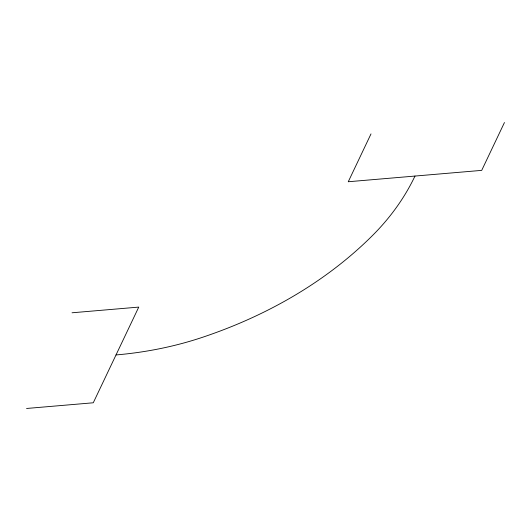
<?xml version="1.0" encoding="UTF-8"?>
<svg xmlns="http://www.w3.org/2000/svg" width="531" height="531" viewBox="0 0 531 531"><rect width="100%" height="100%" fill="white"/><g stroke="black" fill="none" stroke-linecap="round" stroke-linejoin="round"><path stroke-width="0.8" d="M371.003 133.905L348.263 181.748L481.71 170.371L504.45 122.528M72.037 312.786L138.757 307.097L93.27 402.783L26.55 408.472M116.017 354.94A318.481 242.893 7.7 0 0 202.53 337.291A481.132 366.948 7.7 0 0 372.297 235.718A318.481 242.893 7.7 0 0 414.983 176.06"/></g></svg>
